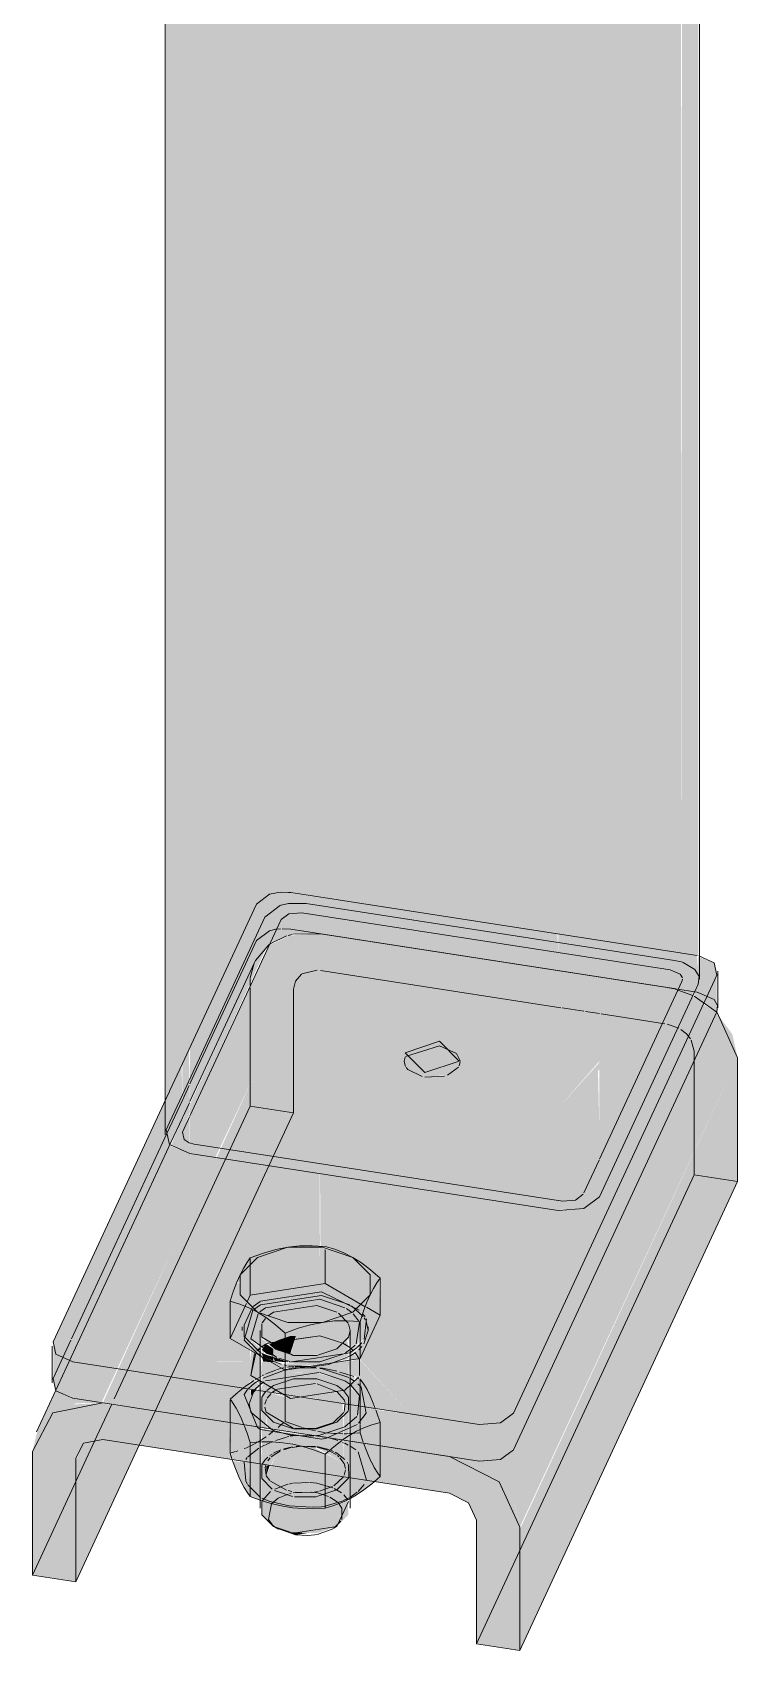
# Model space of a CAD drawing. Header units: millimetres. Extents: x -5097 to 2588, y -1580 to 5282.
# Drawn here: x -1214.6 to -1088.9, y 520.6 to 809.2 of the extents above; entities that cross this region are included whole.
import ezdxf

# ---------------------------------------------------------------- set-up
doc = ezdxf.new("R2010")
doc.units = ezdxf.units.MM
doc.layers.add('A_--------_E-', color=8, linetype='Continuous', lineweight=9)
doc.layers.add('M-_EQPT----_E', color=7, linetype='Continuous', lineweight=9)

# ---------------------------------------------------------------- blocks, each defined once
blk = doc.blocks.new('PNS-Filter column D1200 _180 Left feed 90-50_ - ASY PNS-Filter column D1200_iam-905011-В20 Аксонометрия')
at = {"layer": 'A_--------_E-'}
h = blk.add_hatch(color=254, dxfattribs=at)
h.paths.add_polyline_path([(-1187.86, 613.07), (-1186.52, 616.61), (-1186.61, 618.32), (-1187.86, 615.13), (-1187.86, 613.66)])
h.paths.add_polyline_path([(-1170.26, 967.52), (-1170.26, 968.86), (-1171.74, 967.76)])
h = blk.add_hatch(color=254, dxfattribs=at)
h.paths.add_polyline_path([(-1187.86, 615.63), (-1186.52, 618.53), (-1186.71, 627.82), (-1187.86, 625.06)])
h.paths.add_polyline_path([(-1186.52, 948.64), (-1186.52, 954.19), (-1170.26, 951.85), (-1170.26, 952.37), (-1187.56, 955.25), (-1187.86, 955.24), (-1187.86, 948.85)])
h.paths.add_polyline_path([(-1170.26, 961.39), (-1170.26, 967.52), (-1171.74, 967.76), (-1178.57, 962.69)])
h = blk.add_hatch(color=254, dxfattribs=at)
h.paths.add_polyline_path([(-1100.91, 642.06), (-1100.91, 645.35), (-1120.83, 648.43), (-1120.83, 645.14), (-1101.41, 642.14)])
h.paths.add_polyline_path([(-1104.95, 953.22), (-1100.91, 956.23), (-1100.91, 958.82), (-1105.18, 959.25), (-1120.51, 960.59), (-1166.59, 966.91), (-1166.59, 960.81), (-1152.56, 958.82), (-1116.38, 954.23), (-1109.91, 953.66)])
h.paths.add_polyline_path([(-1100.91, 936.09), (-1100.91, 952.87), (-1104.95, 953.22), (-1117.03, 944.61), (-1117.78, 944.46), (-1121.53, 944.83), (-1166.59, 951.8), (-1166.59, 951.11), (-1120.83, 944.03), (-1120.83, 938.48), (-1106.84, 936.51), (-1102.96, 936.15)])
h = blk.add_hatch(color=254, dxfattribs=at)
h.paths.add_polyline_path([(-1187.86, 625.34), (-1186.52, 628.24), (-1186.52, 948.64), (-1187.86, 948.85), (-1187.86, 638.59)])
h.paths.add_polyline_path([(-1170.26, 952.37), (-1170.26, 961.39), (-1178.57, 962.69), (-1187.86, 955.79), (-1187.22, 955.16), (-1185.74, 954.77), (-1178.58, 953.66)])
h = blk.add_hatch(color=254, dxfattribs=at)
h.paths.add_polyline_path([(-1100.91, 645.35), (-1100.91, 936.09), (-1106.84, 936.51), (-1116.36, 937.79), (-1120.83, 938.48), (-1120.83, 648.43), (-1101.41, 645.43)])
h.paths.add_polyline_path([(-1117.78, 944.46), (-1116.25, 944.83), (-1104.95, 953.22), (-1122.02, 954.77), (-1166.59, 960.65), (-1166.59, 951.8), (-1120.06, 944.61)])
h = blk.add_hatch(color=254, dxfattribs=at)
h.paths.add_polyline_path([(-1113.49, 601.57), (-1096.85, 637.42), (-1101.41, 638.89), (-1113.49, 640.76), (-1113.49, 604.56)])
h.paths.add_polyline_path([(-1098.78, 639.94), (-1098.79, 645.02), (-1100.91, 645.35), (-1100.91, 642.06), (-1099.01, 640.93)])
h.paths.add_polyline_path([(-1098.78, 952.68), (-1095.89, 952.63), (-1095.89, 957.35), (-1098.78, 955.2), (-1098.78, 952.74)])
h.paths.add_polyline_path([(-1098.78, 936.03), (-1098.78, 952.68), (-1100.91, 952.87), (-1100.77, 936.08), (-1099.06, 936.04)])
h = blk.add_hatch(color=254, dxfattribs=at)
h.paths.add_polyline_path([(-1120.83, 599.12), (-1120.83, 641.9), (-1163.38, 648.45), (-1168.56, 648.18), (-1172.39, 646.41), (-1186.52, 615.68), (-1186.52, 609.28), (-1181.99, 608.58), (-1168.06, 638.05), (-1168.06, 616.54), (-1172.44, 607.1), (-1121.51, 599.22)])
h.paths.add_polyline_path([(-1186.52, 618.53), (-1174.67, 643.88), (-1172.11, 647.01), (-1170.26, 651), (-1168.55, 652.07), (-1165.34, 652.03), (-1120.83, 645.14), (-1121.01, 648.46), (-1168.86, 655.79), (-1172.34, 655.52), (-1174.67, 653.77), (-1186.52, 628.24), (-1186.52, 625.06)])
h.paths.add_polyline_path([(-1144.62, 622.9), (-1147.65, 624.25), (-1147.65, 625.06), (-1144.62, 623.72), (-1140.82, 624.01), (-1138.49, 625.76), (-1138.78, 624.73), (-1141.18, 623.16)])
h.paths.add_polyline_path([(-1120.83, 938.48), (-1120.83, 944.03), (-1186.52, 954.19), (-1186.52, 948.64), (-1134.45, 940.59)])
h = blk.add_hatch(color=254, dxfattribs=at)
h.paths.add_polyline_path([(-1098.78, 936.03), (-1095.89, 936.07), (-1095.89, 952.42), (-1098.78, 952.68), (-1098.78, 936.07)])
h.paths.add_polyline_path([(-1098.78, 645.02), (-1099.06, 936.04), (-1100.91, 935.96), (-1100.91, 645.35), (-1098.79, 645.02)])
h.paths.add_polyline_path([(-1096.85, 637.42), (-1095.89, 640.13), (-1096.1, 644.6), (-1098.78, 645.02), (-1099.04, 641.07), (-1099.08, 641.25), (-1101.41, 642.14), (-1113.49, 644.01), (-1113.49, 640.76), (-1100, 638.44), (-1099.01, 638.12)])
for color, points in [(10, [(-1190.76, 619.1), (-1187.86, 625.34), (-1187.86, 948.85), (-1190.76, 949.3), (-1190.76, 625.06)]), (10, [(-1095.89, 644.51), (-1095.89, 936.02), (-1098.78, 935.96), (-1098.78, 645.02), (-1096.1, 644.6)]), (10, [(-1092.6, 634.46), (-1092.57, 634.54), (-1092.57, 641.07), (-1094.87, 636.09), (-1094.57, 635.88)]), (254, [(-1134.92, 554.42), (-1131.13, 554.71), (-1128.64, 556.82), (-1092.6, 634.46), (-1094.97, 635.88), (-1128.8, 562.99), (-1131.14, 574.85), (-1140.24, 555.24), (-1135.08, 554.44)]), (10, [(-1127.68, 542.68), (-1088.86, 626.34), (-1089.81, 630.55), (-1092.62, 634.41), (-1128.94, 556.36), (-1131.36, 554.69), (-1135.43, 554.5), (-1140.24, 555.24), (-1134.92, 553.33), (-1131.13, 550.44), (-1128.64, 546.89), (-1127.95, 543.88)]), (10, [(-1127.68, 520.64), (-1088.86, 604.29), (-1088.86, 626.34), (-1127.68, 542.29)]), (254, [(-1192.74, 563.36), (-1173.46, 604.92), (-1189.5, 592.4), (-1202.06, 564.81), (-1196.24, 563.91)]), (254, [(-1202.29, 564.84), (-1189.5, 592.4), (-1203.83, 581.21), (-1210.4, 566.97), (-1206.51, 565.49), (-1204.28, 565.15)]), (10, [(-1210.42, 567.03), (-1207.92, 572.4), (-1210.4, 573.5), (-1210.9, 575.69), (-1210.9, 569.16)]), (254, [(-1171.63, 573.16), (-1171.63, 574.44), (-1172.9, 575.31), (-1173.09, 575.21), (-1173.7, 574.28), (-1172.89, 573.58)]), (254, [(-1170.27, 573.99), (-1170.7, 576.04), (-1172.39, 575.21), (-1171.28, 574.33), (-1170.82, 574.17)]), (254, [(-1168.56, 572.13), (-1163.9, 572.16), (-1163.9, 573.25), (-1168.88, 573.53), (-1171.63, 574.44), (-1171.48, 573.11), (-1168.64, 572.16)]), (254, [(-1168.67, 573.46), (-1167.63, 576.75), (-1168.56, 576.75), (-1170.7, 576.04), (-1170.27, 573.99), (-1168.88, 573.53)]), (254, [(-1165.78, 573.25), (-1163.06, 573.53), (-1160.31, 574.44), (-1159.35, 575.41), (-1163.38, 576.75), (-1167.63, 576.75), (-1168.56, 573.42), (-1167.2, 573.25)]), (254, [(-1163.77, 572.13), (-1162.86, 572.3), (-1158.53, 574), (-1158.24, 574.6), (-1159.35, 575.41), (-1160.72, 574.31), (-1163.9, 573.25), (-1163.9, 572.13)]), (254, [(-1171.63, 572.35), (-1171.63, 573.01), (-1173.7, 573.6), (-1173.48, 572.97), (-1172.89, 572.77)]), (254, [(-1172.15, 572.13), (-1173.7, 573.03), (-1173.43, 572.14), (-1172.89, 572.14)]), (254, [(-1169, 572.13), (-1171.63, 573.01), (-1171.39, 572.27), (-1170.09, 572.13), (-1169.08, 572.13)]), (254, [(-1163.58, 565.6), (-1162.86, 565.77), (-1158.6, 567.39), (-1158.24, 568.07), (-1158.9, 568.73), (-1164.11, 570.22), (-1168.88, 570.11), (-1173.21, 568.56), (-1173.7, 567.75), (-1172.59, 566.95), (-1170.76, 566.5), (-1163.9, 565.6)]), (10, [(-1213.66, 560.05), (-1210.4, 563.29), (-1206.86, 564.74), (-1202.29, 564.84), (-1208.01, 565.91), (-1210.44, 566.97), (-1212.96, 561.56)]), (254, [(-1175.63, 566.14), (-1174.67, 567.1), (-1175.63, 567.09), (-1175.63, 566.33)]), (254, [(-1167.58, 565.6), (-1164.97, 565.6), (-1170.74, 566.33), (-1168.04, 565.6)]), (10, [(-1206.89, 554.94), (-1202.31, 564.8), (-1207.37, 564.53), (-1210.94, 563.07), (-1213.66, 560.05), (-1214.61, 556.13), (-1207.37, 555.01)]), (254, [(-1206.89, 554.94), (-1205.47, 557.61), (-1202.06, 558.27), (-1195.57, 557.27), (-1192.74, 563.36), (-1202.34, 564.74), (-1206.33, 556.13)]), (254, [(-1159.03, 558.15), (-1159.31, 564.72), (-1160.89, 561.33), (-1165.3, 560.65), (-1168.04, 560.38), (-1172.91, 563.19), (-1172.67, 560.26), (-1159.17, 558.17)]), (254, [(-1172.09, 553.64), (-1171.05, 555.88), (-1163.82, 556.78), (-1159.03, 554.02), (-1159.17, 558.17), (-1172.91, 560.05), (-1172.91, 553.76), (-1172.13, 553.64)]), (10, [(-1206.89, 532.89), (-1195.57, 557.27), (-1202.06, 558.27), (-1205.47, 557.61), (-1206.89, 554.42)]), (10, [(-1206.89, 532.89), (-1206.89, 554.94), (-1214.61, 556.13), (-1214.61, 534.09), (-1207.37, 532.97)]), (10, [(-1175.77, 548.14), (-1175.99, 554.24), (-1178.87, 554.42), (-1177.32, 550.63), (-1176.19, 548.71)]), (10, [(-1173.7, 547.37), (-1173.7, 553.89), (-1175.77, 554.21), (-1175.77, 548.14)]), (10, [(-1127.68, 542.68), (-1128.7, 546.99), (-1131.36, 550.76), (-1135.43, 553.69), (-1140.24, 555.24), (-1140.24, 548.71), (-1136.78, 546.89), (-1135.41, 543.88), (-1128.16, 542.76)]), (254, [(-1172.91, 551.87), (-1172.29, 553.67), (-1172.91, 553.56)]), (10, [(-1158.24, 547.61), (-1156.31, 548.77), (-1153.66, 550.79), (-1158.24, 551.5), (-1158.24, 547.66)]), (10, [(-1163.9, 541.59), (-1160.31, 542.79), (-1158.24, 544.86), (-1158.43, 547.52), (-1160.86, 546.5), (-1162.38, 546.06), (-1166.38, 545.96), (-1169.96, 546.38), (-1173.7, 547.37), (-1173.68, 544.84), (-1171.63, 542.79), (-1167.72, 541.61), (-1164.45, 541.59)]), (10, [(-1127.68, 520.64), (-1127.68, 542.68), (-1135.41, 543.88), (-1135.41, 521.83)]), (10, [(-1167.72, 541.27), (-1165.67, 541.59), (-1168.61, 541.78), (-1168.04, 541.4)])]:
    blk.add_hatch(color=color, dxfattribs=at).paths.add_polyline_path(points)
h = blk.add_hatch(color=254, dxfattribs=at)
h.paths.add_polyline_path([(-1186.52, 628.24), (-1174.67, 653.77), (-1172.34, 655.52), (-1168.55, 655.81), (-1120.83, 648.46), (-1120.83, 938.48), (-1186.52, 948.64), (-1186.52, 638.59)])
h.paths.add_polyline_path([(-1120.83, 641.9), (-1120.83, 645.14), (-1166.59, 652.22), (-1168.86, 652.05), (-1170.26, 651), (-1172.11, 646.72), (-1168.04, 648.39), (-1162.17, 648.29), (-1121.88, 642.06)])
h = blk.add_hatch(color=10, dxfattribs=at)
h.paths.add_polyline_path([(-1207.92, 572.4), (-1190.16, 610.89), (-1190.76, 613.52), (-1190.76, 619.1), (-1210.9, 575.69), (-1210.4, 573.5), (-1208.9, 572.84)])
h.paths.add_polyline_path([(-1094.87, 636.09), (-1092.57, 641.07), (-1093.07, 643.26), (-1095.89, 644.39), (-1096.16, 638.89), (-1096.61, 637.34), (-1095.89, 636.82)])
h = blk.add_hatch(color=254, dxfattribs=at)
h.paths.add_polyline_path([(-1147.26, 562.86), (-1156.39, 572.67), (-1158.24, 572.13), (-1158.02, 569.74), (-1156.55, 569.45), (-1156.31, 569.35), (-1156.17, 569.07), (-1154.5, 566.33), (-1153.23, 563.78), (-1148.12, 562.99)])
h.paths.add_polyline_path([(-1128.8, 562.99), (-1094.87, 636.09), (-1096.88, 637.34), (-1113.49, 601.57), (-1116.28, 599.46), (-1119.87, 599.12), (-1131.14, 574.85), (-1129.49, 566.49)])
h.paths.add_polyline_path([(-1176.99, 567.46), (-1175.63, 568.8), (-1175.63, 569.68), (-1174.84, 568.89), (-1173.7, 569.6), (-1173.92, 573.12), (-1174.75, 573.55), (-1175.63, 572.67), (-1175.63, 572.14), (-1181.72, 572.13), (-1189.37, 569.38), (-1177.83, 567.59)])
h.paths.add_polyline_path([(-1190.08, 610.86), (-1187.86, 615.63), (-1187.99, 625.06), (-1190.76, 619.1), (-1190.76, 613.52), (-1190.16, 610.89)])
h.paths.add_polyline_path([(-1203.83, 581.21), (-1189.5, 592.4), (-1181.99, 608.58), (-1186.99, 609.49), (-1190.16, 610.68), (-1203.57, 581.79)])
h.paths.add_polyline_path([(-1170.8, 591.99), (-1168.56, 592.57), (-1163.35, 592.85), (-1163.38, 605.7), (-1168.85, 606.55), (-1170.72, 592.57)])
h.paths.add_polyline_path([(-1135.62, 597.62), (-1132.85, 600.98), (-1135.32, 601.36), (-1136.17, 600.41), (-1135.92, 599.12)])
h.paths.add_polyline_path([(-1173.46, 604.92), (-1170.96, 606.87), (-1172.44, 607.1), (-1173.04, 605.82)])
h.paths.add_polyline_path([(-1113.49, 640.76), (-1113.49, 644.01), (-1120.83, 645.14), (-1120.83, 641.9), (-1115.47, 641.07)])
h = blk.add_hatch(color=254, dxfattribs=at)
h.paths.add_polyline_path([(-1172.44, 607.1), (-1168.06, 616.54), (-1168.06, 638.59), (-1181.76, 608.54), (-1173.04, 607.19)])
h.paths.add_polyline_path([(-1186.52, 615.97), (-1173.04, 645.69), (-1174.83, 643.7), (-1186.52, 618.08), (-1186.52, 616.61)])
h.paths.add_polyline_path([(-1144.62, 622.9), (-1140.68, 623.29), (-1138.49, 624.94), (-1138.65, 625.64), (-1140.82, 624.01), (-1144.82, 623.81), (-1147.65, 625.06), (-1147.65, 624.25), (-1144.86, 623.01)])
h = blk.add_hatch(color=254, dxfattribs=at)
h.paths.add_polyline_path([(-1175.63, 572.67), (-1174.74, 573.63), (-1175.63, 574.14), (-1175.63, 573.12)])
h.paths.add_polyline_path([(-1120.83, 599.12), (-1119.71, 599.46), (-1113.49, 612.88), (-1113.76, 624.01), (-1120.83, 615.47), (-1120.83, 608.12)])
h.paths.add_polyline_path([(-1120.83, 617.4), (-1113.49, 625.76), (-1113.49, 640.76), (-1120.83, 641.9), (-1120.83, 619.42)])
h = blk.add_hatch(color=254, dxfattribs=at)
h.paths.add_polyline_path([(-1175.63, 568.44), (-1174.84, 568.89), (-1175.63, 569.68), (-1175.63, 568.6)])
h.paths.add_polyline_path([(-1156.31, 569.12), (-1156.55, 569.45), (-1156.63, 569.24)])
h.paths.add_polyline_path([(-1189.5, 592.4), (-1173.46, 604.92), (-1172.44, 607.1), (-1181.99, 608.58), (-1187.86, 595.93)])
h.paths.add_polyline_path([(-1119.84, 599.19), (-1116.28, 599.46), (-1113.49, 601.57), (-1113.49, 612.88), (-1119.71, 599.46)])
h.paths.add_polyline_path([(-1186.52, 609.28), (-1186.59, 615.82), (-1187.86, 613.66), (-1187.86, 615.63), (-1189.86, 610.76), (-1186.99, 609.49)])
h.paths.add_polyline_path([(-1120.83, 615.47), (-1113.49, 624.33), (-1113.49, 625.53), (-1120.83, 617.4)])
h = blk.add_hatch(color=254, dxfattribs=at)
h.paths.add_polyline_path([(-1140.24, 555.24), (-1119.84, 599.19), (-1120.83, 599.12), (-1132.85, 600.98), (-1135.62, 597.62), (-1136.17, 600.41), (-1135.32, 601.36), (-1163.32, 605.69), (-1163.23, 592.77), (-1161.84, 592.57), (-1160.66, 592.22), (-1160.6, 591.81), (-1157.48, 590.77), (-1156.13, 589.42), (-1155.92, 589.77), (-1152.59, 587.07), (-1152.59, 580.43), (-1156.17, 572.52), (-1145.5, 560.95)])
h.paths.add_polyline_path([(-1190.07, 569.12), (-1181.7, 572.14), (-1175.63, 572.16), (-1175.83, 574.26), (-1179.35, 576.29), (-1179.35, 582.93), (-1178.13, 586.34), (-1177.56, 586.34), (-1177.56, 587.67), (-1176.4, 589.13), (-1176.59, 589.47), (-1175.77, 590.66), (-1172.31, 591.83), (-1172.19, 591.53), (-1170.8, 591.99), (-1168.85, 606.55), (-1170.96, 606.87), (-1173.46, 604.92), (-1189.91, 569.46)])
h.paths.add_polyline_path([(-1162.86, 579.18), (-1160.83, 579.47), (-1161.37, 579.68), (-1162.16, 579.42)])
h.paths.add_polyline_path([(-1165, 578.76), (-1163.38, 579.18), (-1164.66, 579.18), (-1164.99, 578.78)])
h.paths.add_polyline_path([(-1174.46, 580.98), (-1175.63, 581.84), (-1175.63, 581.58), (-1175.32, 581.42)])
h.paths.add_polyline_path([(-1172.89, 579.97), (-1173.04, 580.5), (-1174.09, 580.74), (-1172.9, 579.98)])
h.paths.add_polyline_path([(-1154.38, 584.08), (-1153.81, 585.22), (-1154.38, 585.64), (-1154.38, 584.79)])
h.paths.add_polyline_path([(-1154.95, 582.75), (-1154.75, 583.71), (-1155.25, 583.14), (-1155.04, 582.87)])
h = blk.add_hatch(color=254, dxfattribs=at)
h.paths.add_polyline_path([(-1156.31, 572.68), (-1156.03, 573.01), (-1152.59, 580.43), (-1152.86, 587.31), (-1155.92, 589.77), (-1156.31, 589.6), (-1157.48, 590.77), (-1160.6, 591.81), (-1160.66, 592.22), (-1163.35, 592.49), (-1163.38, 583.29), (-1168.56, 583.29), (-1172.1, 582.26), (-1170.8, 591.99), (-1172.19, 591.53), (-1172.31, 591.83), (-1175.77, 590.66), (-1176.69, 589.3), (-1176.4, 588.83), (-1177.56, 587.67), (-1177.56, 586.11), (-1178.22, 586.11), (-1179.35, 582.42), (-1179.22, 576.21), (-1175.63, 574.33), (-1175.63, 574.83), (-1176.83, 576.29), (-1176.83, 576.68), (-1175.63, 575.69), (-1175.44, 576.03), (-1173.7, 574.6), (-1173.7, 576.51), (-1172.59, 575.41), (-1168.06, 576.75), (-1162.86, 576.58), (-1159.16, 575.6), (-1158.24, 576.21), (-1158.02, 574.51), (-1156.31, 576.21), (-1156.1, 575.69), (-1155.11, 576.68), (-1155.37, 575.76), (-1156.31, 574.83), (-1156.31, 572.71)])
h.paths.add_polyline_path([(-1162.86, 579.18), (-1161.31, 579.7), (-1161.19, 579.37)])
h.paths.add_polyline_path([(-1165, 578.76), (-1164.66, 579.18), (-1163.38, 579.08), (-1164.97, 578.76)])
h.paths.add_polyline_path([(-1172.89, 579.97), (-1174.01, 580.83), (-1172.89, 580.2)])
h.paths.add_polyline_path([(-1174.46, 580.98), (-1175.63, 581.84), (-1175.26, 581.78), (-1174.96, 581.48)])
h.paths.add_polyline_path([(-1154.95, 582.75), (-1155.17, 583.29), (-1154.38, 584.08), (-1154.77, 583.18)])
h.paths.add_polyline_path([(-1154.38, 584.08), (-1154.14, 585.47), (-1153.81, 585.22)])
h.paths.add_polyline_path([(-1160.66, 592.22), (-1163.35, 592.78), (-1163.23, 592.62), (-1162.86, 592.57)])
h = blk.add_hatch(color=254, dxfattribs=at)
h.paths.add_polyline_path([(-1158.08, 567.91), (-1157.01, 569.38), (-1158.24, 569.52), (-1158.24, 568.07)])
h.paths.add_polyline_path([(-1153.45, 563.82), (-1155.11, 567.48), (-1156.31, 569.12), (-1156.5, 566.33), (-1158.24, 567.75), (-1158.24, 564.56), (-1153.82, 563.88)])
h.paths.add_polyline_path([(-1173.86, 567.91), (-1173.7, 568.07), (-1173.92, 569.24), (-1174.67, 568.73), (-1173.92, 567.97)])
h.paths.add_polyline_path([(-1173.7, 566.95), (-1173.92, 567.85), (-1174.42, 567.06), (-1173.92, 566.98)])
h.paths.add_polyline_path([(-1175.63, 567.25), (-1175.63, 568.44), (-1176.83, 567.44), (-1175.87, 567.29)])
h.paths.add_polyline_path([(-1173.7, 569.6), (-1171.08, 570.7), (-1170.27, 571.05), (-1172.15, 572.13), (-1173.7, 572.09), (-1173.7, 569.68)])
h.paths.add_polyline_path([(-1158.24, 572.39), (-1156.34, 572.71), (-1157.51, 573.63), (-1158.24, 572.67)])
h.paths.add_polyline_path([(-1158.24, 569.82), (-1158.24, 572.39), (-1164.95, 571.21), (-1158.59, 569.95)])
h.paths.add_polyline_path([(-1158.24, 573.7), (-1157.71, 574.08), (-1158.24, 574.28), (-1158.24, 573.77)])
h.paths.add_polyline_path([(-1173.7, 573.7), (-1173.92, 574.38), (-1174.23, 574.08), (-1173.92, 573.77)])
h.paths.add_polyline_path([(-1172.12, 582.1), (-1168.06, 583.29), (-1163.37, 583.32), (-1163.38, 592.64), (-1164.74, 592.85), (-1165.48, 592.57), (-1169.08, 592.57), (-1170.8, 591.99), (-1172.1, 582.26)])
h.paths.add_polyline_path([(-1163.35, 592.64), (-1163.38, 592.78), (-1163.38, 592.65)])
h = blk.add_hatch(color=254, dxfattribs=at)
h.paths.add_polyline_path([(-1158.24, 564.56), (-1158.24, 567.75), (-1159.35, 566.95), (-1164.11, 565.6), (-1163.23, 565.33), (-1159.27, 564.81), (-1159.03, 564.68), (-1158.9, 564.66)])
h.paths.add_polyline_path([(-1171.66, 566.64), (-1173.34, 567.39), (-1173.7, 567.75), (-1173.7, 566.95), (-1171.98, 566.68)])
h.paths.add_polyline_path([(-1164.37, 571.44), (-1162.28, 571.7), (-1163.38, 571.59), (-1164.35, 571.44)])
h.paths.add_polyline_path([(-1165.69, 571.23), (-1165, 571.44), (-1169.56, 571.66), (-1171.63, 572.13), (-1172.08, 572.09), (-1169.63, 570.98), (-1167.14, 571.27), (-1165.86, 571.24)])
h.paths.add_polyline_path([(-1158.24, 568.07), (-1158.24, 569.82), (-1161.22, 570.63), (-1165.82, 571.21), (-1169.96, 570.87), (-1170.03, 570.91), (-1172.48, 570.18), (-1173.7, 569.31), (-1173.7, 568.07), (-1172.89, 568.78), (-1167.64, 570.22), (-1162.86, 570.05), (-1158.59, 568.42), (-1158.35, 568.18)])
h.paths.add_polyline_path([(-1158.24, 573.04), (-1157.99, 573.15), (-1157.45, 573.81), (-1157.71, 574.08), (-1158.24, 573.28), (-1158.24, 573.12)])
h.paths.add_polyline_path([(-1161.93, 571.81), (-1158.24, 572.67), (-1158.53, 572.95), (-1160.98, 572.13)])
h.paths.add_polyline_path([(-1163.9, 572.09), (-1162.86, 572.16), (-1158.24, 573.77), (-1158.53, 574), (-1158.9, 573.63), (-1163.9, 572.13), (-1164.86, 572.09)])
h.paths.add_polyline_path([(-1174.37, 573.57), (-1173.92, 573.77), (-1174.26, 574.04), (-1174.43, 573.63)])
h.paths.add_polyline_path([(-1173.44, 573.61), (-1173.23, 573.82), (-1173.7, 574.28), (-1173.49, 573.63)])
h.paths.add_polyline_path([(-1163.35, 592.64), (-1163.38, 592.65), (-1163.38, 592.64)])
h = blk.add_hatch(color=254, dxfattribs=at)
h.paths.add_polyline_path([(-1173.7, 574.6), (-1172.9, 575.71), (-1173.7, 576.21), (-1173.7, 575.02)])
h.paths.add_polyline_path([(-1158.24, 574.6), (-1158.53, 576.23), (-1159.35, 575.41), (-1158.53, 574.89)])
h.paths.add_polyline_path([(-1156.31, 574.83), (-1155.11, 576.21), (-1155.11, 576.68), (-1156.31, 575.21)])
h.paths.add_polyline_path([(-1175.63, 574.83), (-1175.84, 575.69), (-1176.83, 576.29), (-1176.83, 576.03), (-1176.01, 575.21)])
h = blk.add_hatch(color=254, dxfattribs=at)
h.paths.add_polyline_path([(-1156.32, 572.68), (-1156.31, 572.91), (-1156.31, 574.83), (-1157.27, 573.63), (-1156.34, 572.71)])
h.paths.add_polyline_path([(-1174.7, 573.6), (-1174.57, 573.77), (-1175.63, 574.83), (-1175.63, 574.14), (-1174.74, 573.63)])
h.paths.add_polyline_path([(-1174.23, 574.08), (-1173.92, 574.51), (-1175.63, 576.03), (-1175.36, 575.21), (-1174.46, 574.31)])
h.paths.add_polyline_path([(-1157.71, 574.08), (-1156.31, 575.69), (-1156.31, 576.21), (-1158.02, 574.38)])
h = blk.add_hatch(color=254, dxfattribs=at)
h.paths.add_polyline_path([(-1174.55, 573.75), (-1174.23, 574.08), (-1175.63, 575.1), (-1175.63, 574.83), (-1174.57, 573.77)])
h.paths.add_polyline_path([(-1157.39, 573.75), (-1156.31, 575.21), (-1156.58, 575.21), (-1157.71, 574.08), (-1157.41, 573.77)])
h = blk.add_hatch(color=254, dxfattribs=at)
h.paths.add_polyline_path([(-1173.7, 573.04), (-1173.92, 573.59), (-1174.37, 573.57), (-1173.77, 573.07)])
h.paths.add_polyline_path([(-1171.63, 572.13), (-1171.63, 572.35), (-1172.89, 572.56), (-1172.15, 572.13)])
h.paths.add_polyline_path([(-1171.63, 573.01), (-1171.63, 573.16), (-1171.96, 573.12)])
h = blk.add_hatch(color=254, dxfattribs=at)
h.paths.add_polyline_path([(-1169.56, 570.63), (-1167.77, 571.2), (-1169.74, 570.74), (-1169.62, 570.67)])
h.paths.add_polyline_path([(-1167.2, 571.44), (-1162.86, 571.67), (-1160.31, 572.35), (-1158.24, 573.28), (-1158.53, 573.6), (-1163.9, 572.09), (-1169.97, 571.8), (-1168.04, 571.44), (-1167.8, 571.44)])
h = blk.add_hatch(color=254, dxfattribs=at)
h.paths.add_polyline_path([(-1140.24, 555.24), (-1147.26, 562.86), (-1153.36, 563.58), (-1152.59, 560.77), (-1152.59, 557.15)])
h.paths.add_polyline_path([(-1179.35, 561.29), (-1179.22, 565.6), (-1176.99, 567.46), (-1189.37, 569.38), (-1190.07, 569.12), (-1192.74, 563.36), (-1179.57, 561.33)])
h = blk.add_hatch(color=254, dxfattribs=at)
h.paths.add_polyline_path([(-1156.31, 566.14), (-1156.31, 569.12), (-1156.76, 569.24), (-1158.02, 567.85), (-1156.5, 566.33)])
h.paths.add_polyline_path([(-1174.67, 567.1), (-1173.92, 567.97), (-1175.11, 568.8), (-1175.63, 568.44), (-1175.63, 567.25), (-1175.11, 567.17)])
h = blk.add_hatch(color=254, dxfattribs=at)
h.paths.add_polyline_path([(-1152.59, 557.15), (-1152.59, 561.34), (-1153.45, 563.82), (-1158.24, 564.56), (-1158.02, 557.99), (-1153.51, 557.3)])
h.paths.add_polyline_path([(-1173.7, 560.42), (-1173.92, 566.98), (-1174.83, 566.93), (-1175.63, 566.33), (-1175.87, 567.29), (-1176.99, 567.46), (-1179.35, 565.34), (-1179.35, 561.29), (-1173.9, 560.45)])
h = blk.add_hatch(color=254, dxfattribs=at)
h.paths.add_polyline_path([(-1158.24, 558.03), (-1158.24, 564.56), (-1159.03, 564.68), (-1159.03, 558.15), (-1158.7, 558.1)])
h.paths.add_polyline_path([(-1167.83, 560.25), (-1160.86, 561.38), (-1159.31, 564.72), (-1164.97, 565.6), (-1168.56, 565.6), (-1173.1, 566.86), (-1173.7, 566.95), (-1173.7, 560.42), (-1172.91, 560.3), (-1172.88, 563.17), (-1168.04, 560.38)])
h = blk.add_hatch(color=10, dxfattribs=at)
h.paths.add_polyline_path([(-1140.24, 548.71), (-1140.24, 555.24), (-1152.59, 557.15), (-1152.59, 551.72), (-1153.66, 550.79), (-1144.11, 549.31)])
h.paths.add_polyline_path([(-1178.96, 554.7), (-1179.35, 555.86), (-1179.57, 561.33), (-1192.74, 563.36), (-1195.57, 557.27), (-1179.35, 554.76)])
h = blk.add_hatch(color=254, dxfattribs=at)
h.paths.add_polyline_path([(-1153.66, 550.79), (-1152.59, 551.72), (-1152.59, 557.15), (-1158.24, 558.03), (-1158.14, 551.48), (-1154.11, 550.86)])
h.paths.add_polyline_path([(-1173.7, 553.89), (-1173.92, 560.45), (-1179.35, 561.29), (-1179.14, 555.24), (-1178.8, 554.67), (-1175.03, 554.09)])
h = blk.add_hatch(color=254, dxfattribs=at)
h.paths.add_polyline_path([(-1158.24, 551.5), (-1158.24, 558.03), (-1159.03, 558.1), (-1159.03, 554.02), (-1164.47, 556.9), (-1171.05, 555.88), (-1171.98, 553.62), (-1158.71, 551.57)])
h.paths.add_polyline_path([(-1172.91, 553.76), (-1172.91, 560.3), (-1173.7, 560.18), (-1173.68, 553.88)])
h = blk.add_hatch(color=254, dxfattribs=at)
h.paths.add_polyline_path([(-1165.67, 541.59), (-1164.45, 541.78), (-1167.72, 541.59)])
h.paths.add_polyline_path([(-1164.47, 545.94), (-1162.38, 546.06), (-1159.46, 547.03), (-1158.24, 547.61), (-1158.24, 551.5), (-1172.13, 553.56), (-1172.91, 551.87), (-1172.91, 553.76), (-1173.7, 553.89), (-1173.68, 547.37), (-1169.96, 546.38), (-1166.38, 545.96)])
for p, q in [((-1190.96, 949.33), (-1190.96, 612.63)), ((-1095.68, 640.39), (-1095.68, 936.03)), ((-1174.67, 653.77), (-1172.34, 655.52)), ((-1172.34, 655.52), (-1170.44, 655.86)), ((-1170.42, 655.86), (-1168.92, 655.84)), ((-1168.89, 655.84), (-1168.55, 655.81)), ((-1168.55, 655.81), (-1099.11, 645.07)), ((-1187.86, 625.34), (-1174.67, 653.77)), ((-1173.16, 651.44), (-1170.36, 653.55)), ((-1170.26, 653.58), (-1168.94, 653.89)), ((-1168.92, 653.89), (-1165.81, 653.89)), ((-1100.91, 642.06), (-1166.59, 652.22)), ((-1165.81, 653.89), (-1100.13, 643.73)), ((-1187.86, 619.77), (-1173.16, 651.44)), ((-1170.26, 651), (-1186.52, 615.97)), ((-1170.36, 649.36), (-1171.21, 649.27)), ((-1168.55, 649.28), (-1170.1, 649.37)), ((-1099.83, 638.65), (-1168.55, 649.28)), ((-1174.67, 647.24), (-1186.52, 621.71)), ((-1174.83, 643.7), (-1172.46, 646.47)), ((-1172.34, 648.99), (-1174.67, 647.24)), ((-1172.46, 646.47), (-1172.11, 646.72)), ((-1171.21, 649.27), (-1172.34, 648.99)), ((-1172.11, 646.72), (-1169.27, 648.08)), ((-1169.01, 648.16), (-1168.31, 648.33)), ((-1168.04, 648.39), (-1163.23, 648.46)), ((-1163.23, 648.46), (-1101.41, 638.89)), ((-1175.02, 643.32), (-1174.83, 643.7)), ((-1100.13, 643.73), (-1098.89, 643.45)), ((-1099.08, 645.06), (-1098.79, 645.02)), ((-1098.79, 645.02), (-1096.1, 644.6)), ((-1175.02, 643.32), (-1186.52, 618.55)), ((-1175.75, 640.64), (-1175.05, 643.25)), ((-1166.65, 641.26), (-1167.68, 640.03)), ((-1163.85, 641.95), (-1166.59, 641.3)), ((-1120.36, 635.29), (-1163.23, 641.92)), ((-1092.57, 641.07), (-1128.8, 562.99)), ((-1099.08, 641.25), (-1100.91, 642.06)), ((-1098.71, 640.62), (-1099.08, 641.25)), ((-1098.87, 643.45), (-1098.54, 643.34)), ((-1095.73, 640.85), (-1095.89, 639.49)), ((-1092.4, 635.28), (-1092.4, 641.82)), ((-1175.79, 639.79), (-1175.76, 640.47)), ((-1175.79, 639.09), (-1175.79, 639.79)), ((-1175.79, 621.94), (-1175.79, 638.8)), ((-1167.68, 640.03), (-1168.06, 638.59)), ((-1168.06, 638.59), (-1168.06, 616.54)), ((-1113.49, 608.26), (-1098.78, 639.94)), ((-1095.89, 639.49), (-1113.49, 601.57)), ((-1101.41, 638.89), (-1100.2, 638.66)), ((-1099.97, 638.6), (-1096.84, 637.45)), ((-1096.51, 638.14), (-1099.54, 638.6)), ((-1098.78, 639.94), (-1098.68, 640.39)), ((-1096.1, 638.07), (-1096.51, 638.14)), ((-1116.28, 634.66), (-1120.16, 635.26)), ((-1096.61, 637.34), (-1092.59, 634.47)), ((-1092.57, 634.54), (-1092.44, 635.67)), ((-1128.8, 556.46), (-1092.57, 634.54)), ((-1113.49, 634.23), (-1116, 634.62)), ((-1101.84, 632.43), (-1113.21, 634.19)), ((-1101.41, 632.36), (-1099.37, 631.63)), ((-1092.53, 634.41), (-1088.86, 626.34)), ((-1097.16, 629.5), (-1096.58, 627.53)), ((-1148.32, 625.76), (-1148.15, 626.44)), ((-1148.08, 626.58), (-1142.03, 628.48)), ((-1142.03, 628.48), (-1138.99, 627.13)), ((-1138.99, 627.13), (-1138.33, 625.8)), ((-1096.58, 627.53), (-1096.58, 625.88)), ((-1088.86, 626.34), (-1088.86, 604.29)), ((-1190.16, 620.39), (-1187.86, 625.34)), ((-1148.09, 624.82), (-1148.32, 625.69)), ((-1147.65, 624.25), (-1147.98, 624.65)), ((-1145.09, 622.99), (-1147.65, 624.25)), ((-1138.64, 624.68), (-1140.62, 623.26)), ((-1138.32, 625.69), (-1138.49, 624.94)), ((-1096.58, 625.69), (-1096.58, 605.49)), ((-1186.65, 621.43), (-1187.86, 618.81)), ((-1175.79, 617.74), (-1175.79, 621.94)), ((-1141.15, 623.09), (-1144.62, 622.9)), ((-1210.9, 575.69), (-1190.76, 619.1)), ((-1190.76, 619.1), (-1190.18, 620.35)), ((-1190.16, 614.81), (-1187.86, 619.77)), ((-1187.86, 618.81), (-1190.16, 613.86)), ((-1186.61, 618.35), (-1187.86, 615.65)), ((-1180.17, 608.3), (-1175.79, 617.74)), ((-1168.06, 616.54), (-1175.79, 617.74)), ((-1190.76, 613.52), (-1190.17, 614.8)), ((-1187.86, 615.65), (-1189.92, 611.22)), ((-1186.59, 615.82), (-1187.86, 613.07)), ((-1172.44, 607.1), (-1168.06, 616.54)), ((-1190.61, 612.88), (-1207.63, 576.22)), ((-1190.17, 613.85), (-1190.61, 612.88)), ((-1189.92, 611.22), (-1213.85, 559.66)), ((-1186.65, 611.19), (-1185.74, 610.95)), ((-1120.83, 599.12), (-1186.52, 609.28)), ((-1185.74, 610.95), (-1120.83, 600.91)), ((-1200.02, 565.54), (-1180.17, 608.3)), ((-1192.74, 563.36), (-1172.44, 607.1)), ((-1116.26, 602.29), (-1113.55, 608.12)), ((-1096.58, 605.49), (-1135.41, 521.83)), ((-1088.86, 604.29), (-1127.68, 520.64)), ((-1096.58, 605.49), (-1088.86, 604.29)), ((-1120.81, 600.91), (-1120.06, 600.79)), ((-1162.38, 586.09), (-1162.38, 592.09)), ((-1175.77, 590.15), (-1175.77, 590.66)), ((-1175.77, 589.47), (-1175.77, 590.11)), ((-1175.77, 584.08), (-1175.77, 589.46)), ((-1175.77, 584.02), (-1162.38, 586.09)), ((-1162.38, 586.09), (-1155.25, 581.97)), ((-1152.59, 580.43), (-1152.59, 587.07)), ((-1179.35, 576.29), (-1179.35, 582.93)), ((-1176.32, 582.84), (-1175.77, 584.02)), ((-1175.22, 581.99), (-1174, 582.91)), ((-1163.38, 583.29), (-1158.9, 581.79)), ((-1179.35, 576.29), (-1176.68, 582.05)), ((-1176.85, 578.68), (-1175.42, 581.79)), ((-1176.83, 576.03), (-1175.28, 581.35)), ((-1176.64, 582.14), (-1176.45, 582.54)), ((-1160.03, 580.8), (-1158.32, 579.06)), ((-1158.61, 581.62), (-1157.66, 580.92)), ((-1157.73, 582.13), (-1155.62, 580.25)), ((-1157.44, 580.72), (-1156.4, 579.38)), ((-1152.59, 580.43), (-1156.17, 572.71)), ((-1155.66, 580.66), (-1155.28, 580.25)), ((-1155.06, 581.86), (-1152.59, 580.43)), ((-1177.21, 578.36), (-1177.21, 577.71)), ((-1176.83, 576.68), (-1176.85, 578.66)), ((-1173.97, 577.71), (-1173.97, 569.48)), ((-1173.7, 576.51), (-1173.7, 578.9)), ((-1173.61, 579.07), (-1173.05, 579.86)), ((-1169.56, 570.63), (-1169.56, 577.27)), ((-1158.24, 578.9), (-1157.97, 577.71)), ((-1157.97, 577.71), (-1158.24, 576.51)), ((-1157.97, 569.48), (-1157.97, 577.71)), ((-1156.31, 579.2), (-1156.86, 575.33)), ((-1156.17, 572.71), (-1156.17, 579.34)), ((-1154.72, 577.71), (-1155.52, 575.32)), ((-1155.43, 579.98), (-1155.23, 579.64)), ((-1155.01, 579.81), (-1155.43, 576.1)), ((-1155.11, 579.39), (-1154.72, 577.71)), ((-1154.72, 577.71), (-1154.72, 578.36)), ((-1211.07, 574.95), (-1211.07, 568.42)), ((-1207.73, 576.01), (-1210.9, 569.16)), ((-1169.56, 570.63), (-1179.35, 576.29)), ((-1173.92, 573.77), (-1176.83, 576.68)), ((-1174.04, 573.19), (-1176.83, 576.03)), ((-1174.11, 574.53), (-1174.56, 574.14)), ((-1174.35, 574.19), (-1173.95, 574.59)), ((-1168.09, 573.26), (-1173.7, 576.51)), ((-1172.73, 575.43), (-1163.38, 576.75)), ((-1163.38, 576.75), (-1172.66, 575.47)), ((-1160.31, 574.44), (-1163.9, 573.25)), ((-1159.28, 575.47), (-1163.38, 576.75)), ((-1163.38, 576.75), (-1159.28, 575.47)), ((-1158.24, 576.51), (-1160.31, 574.44)), ((-1158.9, 575.26), (-1159.28, 575.47)), ((-1159.28, 575.47), (-1158.02, 574.68)), ((-1158.02, 574.68), (-1158.9, 575.26)), ((-1157.42, 574.17), (-1157.83, 574.53)), ((-1157.83, 574.53), (-1157.42, 574.17)), ((-1155.86, 575.52), (-1156.62, 574.76)), ((-1155.86, 574.87), (-1156.43, 574.27)), ((-1134.92, 560.95), (-1207.37, 572.16)), ((-1170.66, 572.46), (-1173.92, 573.77)), ((-1170.27, 571.71), (-1173.8, 573.05)), ((-1168.73, 572.18), (-1170.68, 572.81)), ((-1169.1, 572.13), (-1170.38, 572.39)), ((-1169.31, 571.51), (-1169.63, 571.57)), ((-1156.17, 572.71), (-1169.56, 570.63)), ((-1164.35, 571.28), (-1168.88, 571.44)), ((-1163.38, 572.13), (-1168.39, 572.11)), ((-1163.9, 573.25), (-1168.04, 573.25)), ((-1161.81, 571.68), (-1164.35, 571.28)), ((-1156.32, 572.68), (-1157.1, 573.84)), ((-1157.1, 573.84), (-1156.32, 572.68)), ((-1156.31, 569.68), (-1156.31, 572.67)), ((-1156.31, 572.67), (-1156.31, 569.68)), ((-1175.62, 568.46), (-1175.11, 568.8)), ((-1174.21, 568.83), (-1175.01, 568.32)), ((-1174.87, 568.94), (-1173.8, 569.55)), ((-1173.97, 569.48), (-1173.97, 562.95)), ((-1173.28, 568.59), (-1173.91, 568.15)), ((-1173.64, 569.64), (-1173.29, 569.81)), ((-1169.68, 570.68), (-1173.48, 569.23)), ((-1163.54, 570.25), (-1173.04, 568.73)), ((-1168.04, 569.11), (-1171.63, 567.91)), ((-1171.08, 570.7), (-1170.17, 570.98)), ((-1170.17, 570.98), (-1169.78, 571.09)), ((-1169.18, 570.83), (-1169.68, 570.68)), ((-1169.56, 569.89), (-1169.56, 570.63)), ((-1169.56, 565.93), (-1169.56, 569.89)), ((-1169.12, 571.18), (-1168.01, 571.25)), ((-1167.75, 571.06), (-1168.88, 570.92)), ((-1163.9, 569.11), (-1168.04, 569.11)), ((-1163.92, 571.03), (-1167.75, 571.06)), ((-1165.68, 571.25), (-1164.95, 571.21)), ((-1164.95, 571.21), (-1164.09, 571.14)), ((-1160.31, 567.91), (-1163.9, 569.11)), ((-1163.38, 571.06), (-1162.86, 570.98)), ((-1163.06, 570.92), (-1163.38, 570.96)), ((-1158.9, 568.73), (-1163.38, 570.22)), ((-1158.21, 569.34), (-1163.06, 570.92)), ((-1159.79, 570.31), (-1158.59, 569.95)), ((-1158.02, 568.15), (-1158.9, 568.73)), ((-1158.59, 569.95), (-1158.26, 569.84)), ((-1158.26, 569.84), (-1157.29, 569.5)), ((-1157.17, 568.69), (-1158.02, 569.24)), ((-1157.97, 562.95), (-1157.97, 569.48)), ((-1156.75, 569.3), (-1156.32, 569.13)), ((-1156.17, 568.55), (-1156.17, 569.07)), ((-1207.37, 565.63), (-1134.92, 554.42)), ((-1179.35, 565.48), (-1177.94, 566.72)), ((-1175.01, 568.32), (-1176.08, 567.41)), ((-1175.07, 567.03), (-1175.97, 564.65)), ((-1174.11, 568), (-1174.95, 567.19)), ((-1172.97, 566.88), (-1173.7, 565.84)), ((-1173.7, 565.84), (-1173.7, 563.45)), ((-1171.63, 567.91), (-1172.83, 567.02)), ((-1172.76, 565.63), (-1172.02, 566.51)), ((-1171.79, 566.7), (-1171.05, 567.2)), ((-1170.89, 567.29), (-1164.11, 568.27)), ((-1169.56, 561.52), (-1169.56, 565.93)), ((-1163.81, 568.22), (-1160.25, 566.77)), ((-1159.11, 567.02), (-1160.31, 567.91)), ((-1160.25, 566.77), (-1159.03, 565.34)), ((-1158.24, 565.84), (-1159.11, 567.02)), ((-1158.24, 563.45), (-1158.24, 565.84)), ((-1155.99, 567.63), (-1156.55, 568.19)), ((-1156.17, 568.01), (-1156.17, 568.45)), ((-1156.17, 561.07), (-1156.17, 568.01)), ((-1203.52, 557.99), (-1200.47, 564.56)), ((-1140.24, 555.24), (-1202.06, 564.81)), ((-1195.57, 557.27), (-1192.74, 563.36)), ((-1179.35, 561.29), (-1179.35, 565.34)), ((-1173.97, 562.95), (-1173.97, 560.46)), ((-1173.7, 563.45), (-1171.63, 561.38)), ((-1172.91, 563.19), (-1173.15, 564.05)), ((-1173.14, 564.57), (-1172.86, 565.45)), ((-1168.13, 560.3), (-1172.9, 563.16)), ((-1160.31, 561.38), (-1158.3, 563.33)), ((-1159.03, 565.34), (-1158.86, 564.86)), ((-1158.81, 564.66), (-1158.99, 563.28)), ((-1157.97, 557.99), (-1157.97, 562.95)), ((-1179.35, 555.86), (-1179.35, 561.29)), ((-1173.97, 560.46), (-1173.97, 553.93)), ((-1171.82, 559.96), (-1168.56, 559.07)), ((-1171.63, 561.38), (-1168.04, 560.18)), ((-1170.28, 560.88), (-1170.81, 560.43)), ((-1169.79, 561.31), (-1170.19, 560.96)), ((-1168.04, 560.18), (-1163.9, 560.18)), ((-1164.11, 560.25), (-1167.83, 560.25)), ((-1165.61, 560.19), (-1166.34, 560.39)), ((-1165.11, 560.06), (-1165.5, 560.16)), ((-1164.1, 559.83), (-1164.95, 560.02)), ((-1163.9, 560.18), (-1160.31, 561.38)), ((-1163.38, 559.07), (-1158.9, 560.56)), ((-1162.15, 558.54), (-1156.72, 560.96)), ((-1158.9, 560.56), (-1156.77, 562.38)), ((-1156.17, 559.45), (-1156.17, 560.98)), ((-1152.59, 557.15), (-1152.59, 561.34)), ((-1214.61, 534.09), (-1203.52, 557.99)), ((-1206.89, 532.89), (-1195.57, 557.27)), ((-1202.06, 558.27), (-1140.24, 548.71)), ((-1175.98, 557.02), (-1176.32, 556.88)), ((-1175.77, 554.21), (-1175.77, 557.76)), ((-1174.46, 557.82), (-1175.65, 557.18)), ((-1173.73, 558.25), (-1174.42, 557.83)), ((-1174.02, 556.86), (-1173.36, 557.2)), ((-1172.93, 558.79), (-1173.7, 558.27)), ((-1173.36, 557.2), (-1173.02, 557.36)), ((-1172.95, 557.39), (-1172.27, 557.69)), ((-1172.08, 559.4), (-1172.43, 559.14)), ((-1172.12, 557.75), (-1171.75, 557.9)), ((-1171.64, 559.75), (-1172.07, 559.41)), ((-1171.21, 558.1), (-1169.3, 558.71)), ((-1169.8, 556.62), (-1168.21, 557)), ((-1169.2, 558.74), (-1168.88, 558.83)), ((-1168.67, 558.86), (-1167.63, 558.98)), ((-1168.56, 559.07), (-1164.96, 558.9)), ((-1166.63, 557.08), (-1168.31, 556.87)), ((-1167.59, 558.99), (-1164.1, 558.96)), ((-1167.59, 557.08), (-1164.13, 557.06)), ((-1164.11, 556.95), (-1166.47, 557.08)), ((-1164.96, 558.9), (-1163.38, 559.07)), ((-1163.9, 557.02), (-1161.77, 556.49)), ((-1163.89, 558.94), (-1163.44, 558.89)), ((-1162.86, 559.61), (-1163.7, 559.75)), ((-1163.06, 558.83), (-1162.79, 558.79)), ((-1163.06, 558.37), (-1162.15, 558.54)), ((-1162.38, 559.54), (-1162.86, 559.61)), ((-1162.69, 558.77), (-1162.29, 558.7)), ((-1160.78, 559.38), (-1162.02, 559.49)), ((-1161.95, 558.63), (-1161.31, 558.47)), ((-1161.11, 558.42), (-1160.12, 558.11)), ((-1160.33, 559.35), (-1160.78, 559.38)), ((-1159.27, 559.32), (-1159.96, 559.33)), ((-1159.29, 557.78), (-1158.99, 557.65)), ((-1158.89, 557.61), (-1158.28, 557.3)), ((-1157.04, 559.39), (-1158.12, 559.33)), ((-1158.02, 557.15), (-1156.94, 556.43)), ((-1157.97, 551.45), (-1157.97, 557.99)), ((-1156.17, 559.45), (-1156.82, 559.4)), ((-1155.61, 557.8), (-1156.17, 559.45)), ((-1152.59, 551.72), (-1152.59, 557.15)), ((-1214.61, 556.13), (-1214.61, 534.09)), ((-1206.89, 554.94), (-1206.89, 532.89)), ((-1178.4, 556.12), (-1179.35, 555.86)), ((-1179.35, 555.86), (-1178.96, 554.67)), ((-1177.97, 556.26), (-1178.26, 556.17)), ((-1176.55, 550.92), (-1176.83, 554.24)), ((-1176.45, 556.82), (-1176.82, 556.66)), ((-1176.57, 554.71), (-1176.31, 555.06)), ((-1176.19, 555.21), (-1174.21, 556.75)), ((-1175.77, 548.14), (-1175.77, 554.21)), ((-1173.64, 553.88), (-1173.14, 554.61)), ((-1173.14, 554.61), (-1172.6, 555.15)), ((-1172.22, 554.99), (-1172.62, 554.51)), ((-1172.27, 555.41), (-1171.83, 555.7)), ((-1171.05, 555.88), (-1172.02, 555.19)), ((-1171.63, 555.83), (-1171.15, 556.08)), ((-1171.13, 556.09), (-1170.33, 556.43)), ((-1170.4, 556.21), (-1171.05, 555.88)), ((-1168.46, 556.84), (-1169.85, 556.44)), ((-1161.9, 556.37), (-1163.81, 556.9)), ((-1162.38, 552.14), (-1162.38, 555.69)), ((-1160.43, 555.59), (-1161.59, 556.23)), ((-1161.41, 556.36), (-1160.9, 556.13)), ((-1160.65, 556.01), (-1160.31, 555.83)), ((-1160.31, 555.83), (-1158.9, 554.72)), ((-1159.95, 555.21), (-1160.2, 555.42)), ((-1159.03, 554.02), (-1159.76, 555.03)), ((-1158.51, 554.23), (-1158.24, 553.76)), ((-1156.52, 556.08), (-1155.05, 551.01)), ((-1173.97, 553.93), (-1173.97, 546.05)), ((-1173.7, 551.37), (-1173.7, 553.76)), ((-1171.83, 549.42), (-1173.69, 551.35)), ((-1173, 553.8), (-1173.13, 553.32)), ((-1173.13, 553.32), (-1172.91, 551.87)), ((-1172.9, 551.83), (-1172.29, 550.97)), ((-1162.38, 546.06), (-1162.38, 552.14)), ((-1160.83, 550.04), (-1159.17, 551.6)), ((-1158.24, 551.37), (-1160.31, 549.29)), ((-1158.79, 553.11), (-1159.03, 554.02)), ((-1159.01, 551.91), (-1158.78, 552.9)), ((-1158.24, 553.76), (-1158.19, 551.49)), ((-1157.97, 546.05), (-1157.97, 551.45)), ((-1153.68, 550.76), (-1152.59, 551.72)), ((-1176.23, 550.32), (-1176.52, 550.86)), ((-1173.92, 547.97), (-1176.17, 550.22)), ((-1173.64, 547.36), (-1172.14, 548.99)), ((-1172.18, 550.86), (-1169.32, 549.27)), ((-1168.21, 548.13), (-1171.41, 549.18)), ((-1171.38, 549.45), (-1169.08, 550.31)), ((-1169.03, 549.19), (-1168.34, 549.02)), ((-1168.91, 550.35), (-1168.21, 550.49)), ((-1168.44, 548.69), (-1168.76, 548.61)), ((-1164.99, 548.92), (-1168.08, 548.77)), ((-1168.04, 550.51), (-1165.25, 550.65)), ((-1167.71, 548.92), (-1164.85, 548.84)), ((-1164.48, 548.86), (-1164.87, 548.91)), ((-1164.7, 548.86), (-1163.63, 549.02)), ((-1163.77, 548.75), (-1164.22, 548.83)), ((-1160.31, 549.29), (-1163.9, 548.1)), ((-1161.8, 548.13), (-1163.76, 548.75)), ((-1163.42, 549.06), (-1161.1, 549.89)), ((-1160.78, 549.57), (-1159.5, 548.77)), ((-1159.08, 548.4), (-1158.39, 547.52)), ((-1156.72, 548.87), (-1158.02, 547.97)), ((-1155.44, 550.29), (-1156.52, 549.04)), ((-1173.7, 544.86), (-1173.7, 547.25)), ((-1172.27, 547.23), (-1173.69, 547.84)), ((-1172, 546.82), (-1172.51, 544.04)), ((-1168.85, 546.47), (-1172.21, 547.21)), ((-1164.87, 546.25), (-1168.79, 546.46)), ((-1164.01, 548.08), (-1167.86, 548.07)), ((-1163.06, 546.29), (-1164.71, 546.25)), ((-1162.3, 546.42), (-1163.06, 546.29)), ((-1159.35, 547.31), (-1162.23, 546.44)), ((-1160.28, 547.17), (-1161.55, 548.01)), ((-1158.24, 547.25), (-1160.31, 542.79)), ((-1159.98, 546.88), (-1160.23, 547.13)), ((-1159.43, 546.06), (-1159.89, 546.77)), ((-1159.44, 544.02), (-1159.43, 546.06)), ((-1158.12, 547.91), (-1159.24, 547.36)), ((-1171.63, 542.79), (-1173.7, 544.86)), ((-1172.51, 544.04), (-1171.85, 543.11)), ((-1171.83, 543.08), (-1171.19, 542.56)), ((-1171.63, 542.79), (-1170.76, 542.28)), ((-1161.18, 542.28), (-1160.31, 542.79)), ((-1160.86, 542.48), (-1159.59, 543.73)), ((-1135.41, 543.88), (-1135.41, 521.83)), ((-1127.68, 520.64), (-1127.68, 542.68)), ((-1165.52, 541.15), (-1163.68, 541.37)), ((-1163.65, 541.38), (-1161.18, 542.28)), ((-1161.18, 542.28), (-1161.17, 542.29)), ((-1206.89, 532.89), (-1214.61, 534.09)), ((-1135.41, 521.83), (-1127.68, 520.64))]:
    blk.add_line(p, q, dxfattribs=at)
for points in [[(-1166.59, 652.22, 0), (-1168.86, 652.05, 0), (-1170.26, 651, 0)], [(-1095.8, 644.54, 0), (-1093.07, 643.26, 0), (-1092.57, 641.07, 0)], [(-1098.54, 643.34, 0), (-1096.49, 642.12, 0), (-1095.73, 640.85, 0)], [(-1092.44, 635.67, 0), (-1093.07, 636.73, 0), (-1096.1, 638.07, 0)], [(-1144.62, 623.72, 0), (-1148.15, 627.25, 0), (-1142.03, 629.29, 0)], [(-1142.03, 629.29, 0), (-1138.49, 625.76, 0), (-1144.62, 623.72, 0)], [(-1099, 631.42, 0), (-1098, 630.64, 0), (-1097.28, 629.71, 0)], [(-1186.52, 609.28, 0), (-1190.16, 610.89, 0), (-1190.76, 613.52, 0)], [(-1187.86, 613.07, 0), (-1187.56, 611.76, 0), (-1186.67, 611.2, 0)], [(-1113.49, 601.57, 0), (-1116.28, 599.46, 0), (-1120.83, 599.12, 0)], [(-1120.06, 600.79, 0), (-1117.78, 600.96, 0), (-1116.38, 602.02, 0)], [(-1169.08, 592.57, 0), (-1174.46, 590.77, 0), (-1177.56, 587.67, 0)], [(-1175.77, 590.66, 0), (-1173.41, 591.51, 0), (-1171.22, 592.14, 0), (-1169.08, 592.57, 0)], [(-1169.08, 592.57, 0), (-1166.94, 592.8, 0), (-1164.74, 592.85, 0), (-1162.38, 592.73, 0)], [(-1157.48, 590.77, 0), (-1162.86, 592.57, 0), (-1169.08, 592.57, 0)], [(-1162.38, 592.73, 0), (-1160.66, 592.22, 0), (-1159.05, 591.58, 0), (-1157.48, 590.77, 0)], [(-1177.56, 587.67, 0), (-1176.99, 588.81, 0), (-1176.4, 589.79, 0), (-1175.77, 590.66, 0)], [(-1157.48, 590.77, 0), (-1155.92, 589.77, 0), (-1154.31, 588.56, 0), (-1152.59, 587.07, 0)], [(-1154.38, 584.08, 0), (-1154.38, 587.67, 0), (-1157.48, 590.77, 0)], [(-1179.35, 582.93, 0), (-1178.72, 584.78, 0), (-1178.13, 586.34, 0), (-1177.56, 587.67, 0)], [(-1177.56, 587.67, 0), (-1177.56, 584.08, 0), (-1174.46, 580.98, 0)], [(-1152.59, 587.07, 0), (-1153.22, 586.2, 0), (-1153.81, 585.22, 0), (-1154.38, 584.08, 0)], [(-1174.46, 580.98, 0), (-1176.02, 581.78, 0), (-1177.63, 582.42, 0), (-1179.35, 582.93, 0)], [(-1175.13, 581.47, 0), (-1173.92, 582.3, 0), (-1163.06, 583.98, 0), (-1158.02, 582.3, 0)], [(-1174.03, 581.05, 0), (-1173.04, 581.79, 0), (-1163.38, 583.29, 0)], [(-1173.92, 582.95, 0), (-1163.06, 584.63, 0), (-1156.36, 581.37, 0)], [(-1162.86, 579.18, 0), (-1157.48, 580.98, 0), (-1154.38, 584.08, 0)], [(-1154.38, 584.08, 0), (-1154.95, 582.75, 0), (-1155.54, 581.2, 0), (-1156.17, 579.34, 0)], [(-1171, 572.92, 0), (-1175.63, 576.21, 0), (-1174.34, 580.72, 0)], [(-1174.46, 580.98, 0), (-1169.08, 579.18, 0), (-1162.86, 579.18, 0)], [(-1169.56, 577.27, 0), (-1171.28, 578.76, 0), (-1172.89, 579.97, 0), (-1174.46, 580.98, 0)], [(-1172.54, 580.34, 0), (-1171.63, 580.98, 0), (-1163.9, 582.17, 0), (-1160.31, 580.98, 0)], [(-1162.86, 579.18, 0), (-1165, 578.76, 0), (-1167.2, 578.13, 0), (-1169.56, 577.27, 0)], [(-1156.17, 579.34, 0), (-1158.53, 579.47, 0), (-1160.72, 579.42, 0), (-1162.86, 579.18, 0)], [(-1207.37, 572.16, 0), (-1210.4, 573.5, 0), (-1210.9, 575.69, 0)], [(-1172.66, 575.47, 0), (-1173.04, 575.26, 0), (-1173.78, 574.78, 0)], [(-1173.66, 574.84, 0), (-1173.04, 575.26, 0), (-1172.73, 575.43, 0)], [(-1156.72, 574.67, 0), (-1158.02, 573.77, 0), (-1168.74, 572.07, 0)], [(-1157.03, 575.12, 0), (-1158.9, 573.63, 0), (-1163.38, 572.13, 0)], [(-1168.56, 565.6, 0), (-1175.63, 569.68, 0), (-1174.77, 573.67, 0)], [(-1175.02, 573.64, 0), (-1175.63, 569.68, 0), (-1168.56, 565.6, 0)], [(-1157.08, 573.73, 0), (-1158.02, 573.12, 0), (-1161.81, 571.68, 0)], [(-1210.9, 569.16, 0), (-1210.4, 566.97, 0), (-1207.37, 565.63, 0)], [(-1173.05, 569.92, 0), (-1172.48, 570.18, 0), (-1171.22, 570.66, 0)], [(-1168.56, 565.6, 0), (-1158.9, 567.09, 0), (-1156.45, 569.42, 0)], [(-1156.45, 569.42, 0), (-1158.9, 567.09, 0), (-1168.56, 565.6, 0)], [(-1167.75, 571.26, 0), (-1167.14, 571.27, 0), (-1165.85, 571.26, 0)], [(-1162.86, 570.98, 0), (-1160.78, 570.57, 0), (-1160.33, 570.45, 0)], [(-1156.17, 569.07, 0), (-1155.52, 568.18, 0), (-1154.94, 567.2, 0), (-1154.38, 566.08, 0), (-1153.82, 564.79, 0), (-1153.46, 563.85, 0)], [(-1177.83, 566.81, 0), (-1176.43, 567.9, 0), (-1175.62, 568.46, 0)], [(-1176.27, 567.2, 0), (-1176.83, 566.33, 0), (-1174.46, 560.41, 0)], [(-1156.62, 562.6, 0), (-1156.31, 566.14, 0), (-1157.83, 568, 0)], [(-1156.46, 561.18, 0), (-1155.11, 562.96, 0), (-1155.99, 567.63, 0)], [(-1202.06, 564.81, 0), (-1210.94, 563.07, 0), (-1214.61, 556.13, 0)], [(-1178.28, 563.9, 0), (-1178.8, 564.72, 0), (-1179.25, 565.35, 0)], [(-1176.89, 560.92, 0), (-1177.32, 561.97, 0), (-1177.8, 562.99, 0), (-1178.28, 563.9, 0)], [(-1175.97, 564.65, 0), (-1175.63, 563.15, 0), (-1171.82, 559.96, 0)], [(-1159.06, 563.12, 0), (-1160.89, 561.33, 0), (-1164.11, 560.25, 0)], [(-1153.37, 563.6, 0), (-1153.23, 563.24, 0), (-1152.59, 561.34, 0)], [(-1128.8, 562.99, 0), (-1131.13, 561.24, 0), (-1134.92, 560.95, 0)], [(-1175.77, 557.76, 0), (-1176.33, 559.41, 0), (-1176.84, 560.79, 0)], [(-1174.46, 560.41, 0), (-1173.92, 560.05, 0), (-1163.06, 558.37, 0)], [(-1166.48, 560.43, 0), (-1167.14, 560.64, 0), (-1169.56, 561.52, 0)], [(-1152.59, 561.34, 0), (-1154.11, 560.91, 0), (-1155.51, 560.38, 0), (-1156.83, 559.75, 0), (-1158.14, 559, 0), (-1159.32, 558.2, 0)], [(-1202.06, 558.27, 0), (-1205.47, 557.61, 0), (-1206.89, 554.94, 0)], [(-1162.38, 555.69, 0), (-1164.47, 556.45, 0), (-1166.38, 557.03, 0), (-1168.19, 557.44, 0), (-1169.96, 557.72, 0), (-1171.77, 557.86, 0), (-1173.68, 557.88, 0), (-1175.77, 557.76, 0)], [(-1159.46, 558.1, 0), (-1160.86, 557.01, 0), (-1162.38, 555.69, 0)], [(-1158.26, 559.33, 0), (-1158.59, 559.32, 0), (-1159.04, 559.32, 0)], [(-1154.14, 554.21, 0), (-1154.62, 555.24, 0), (-1155.1, 556.42, 0), (-1155.51, 557.5, 0)], [(-1178.96, 554.67, 0), (-1178.8, 554.21, 0), (-1178.28, 552.83, 0), (-1177.8, 551.65, 0), (-1177.32, 550.63, 0), (-1176.84, 549.72, 0), (-1176.33, 548.89, 0), (-1175.77, 548.14, 0)], [(-1152.59, 551.72, 0), (-1153.14, 552.48, 0), (-1153.66, 553.3, 0), (-1154.11, 554.16, 0)], [(-1127.68, 542.68, 0), (-1131.36, 550.76, 0), (-1140.24, 555.24, 0)], [(-1134.92, 554.42, 0), (-1131.13, 554.71, 0), (-1128.8, 556.46, 0)], [(-1169, 548.55, 0), (-1170.76, 547.81, 0), (-1172, 546.82, 0)], [(-1165.06, 550.64, 0), (-1163.9, 550.51, 0), (-1161.01, 549.68, 0)], [(-1162.38, 546.06, 0), (-1160.86, 546.5, 0), (-1159.46, 547.03, 0), (-1158.14, 547.66, 0), (-1156.83, 548.41, 0), (-1155.51, 549.31, 0), (-1154.11, 550.39, 0), (-1153.68, 550.76, 0)], [(-1140.24, 548.71, 0), (-1136.82, 546.99, 0), (-1135.41, 543.88, 0)], [(-1175.77, 548.14, 0), (-1173.68, 547.37, 0), (-1171.77, 546.79, 0), (-1169.96, 546.38, 0), (-1168.19, 546.1, 0), (-1166.38, 545.96, 0), (-1164.47, 545.94, 0), (-1162.38, 546.06, 0)], [(-1160.31, 542.79, 0), (-1168.04, 541.59, 0), (-1171.63, 542.79, 0)], [(-1171.19, 542.56, 0), (-1167.72, 541.27, 0), (-1165.52, 541.15, 0)]]:
    blk.add_polyline3d(points, dxfattribs=at)
blk = doc.blocks.new('PNS-Filter column D1200 _180 Left feed 90-50_ - Standard-894632-В20 Аксонометрия')
blk.add_blockref('PNS-Filter column D1200 _180 Left feed 90-50_ - ASY PNS-Filter column D1200_iam-905011-В20 Аксонометрия', (0, 0))

msp = doc.modelspace()

# ---------------------------------------------------------------- block references
at = {"layer": 'M-_EQPT----_E'}
msp.add_blockref('PNS-Filter column D1200 _180 Left feed 90-50_ - Standard-894632-В20 Аксонометрия', (0, 0), dxfattribs=at)

doc.saveas('drawing.dxf')
